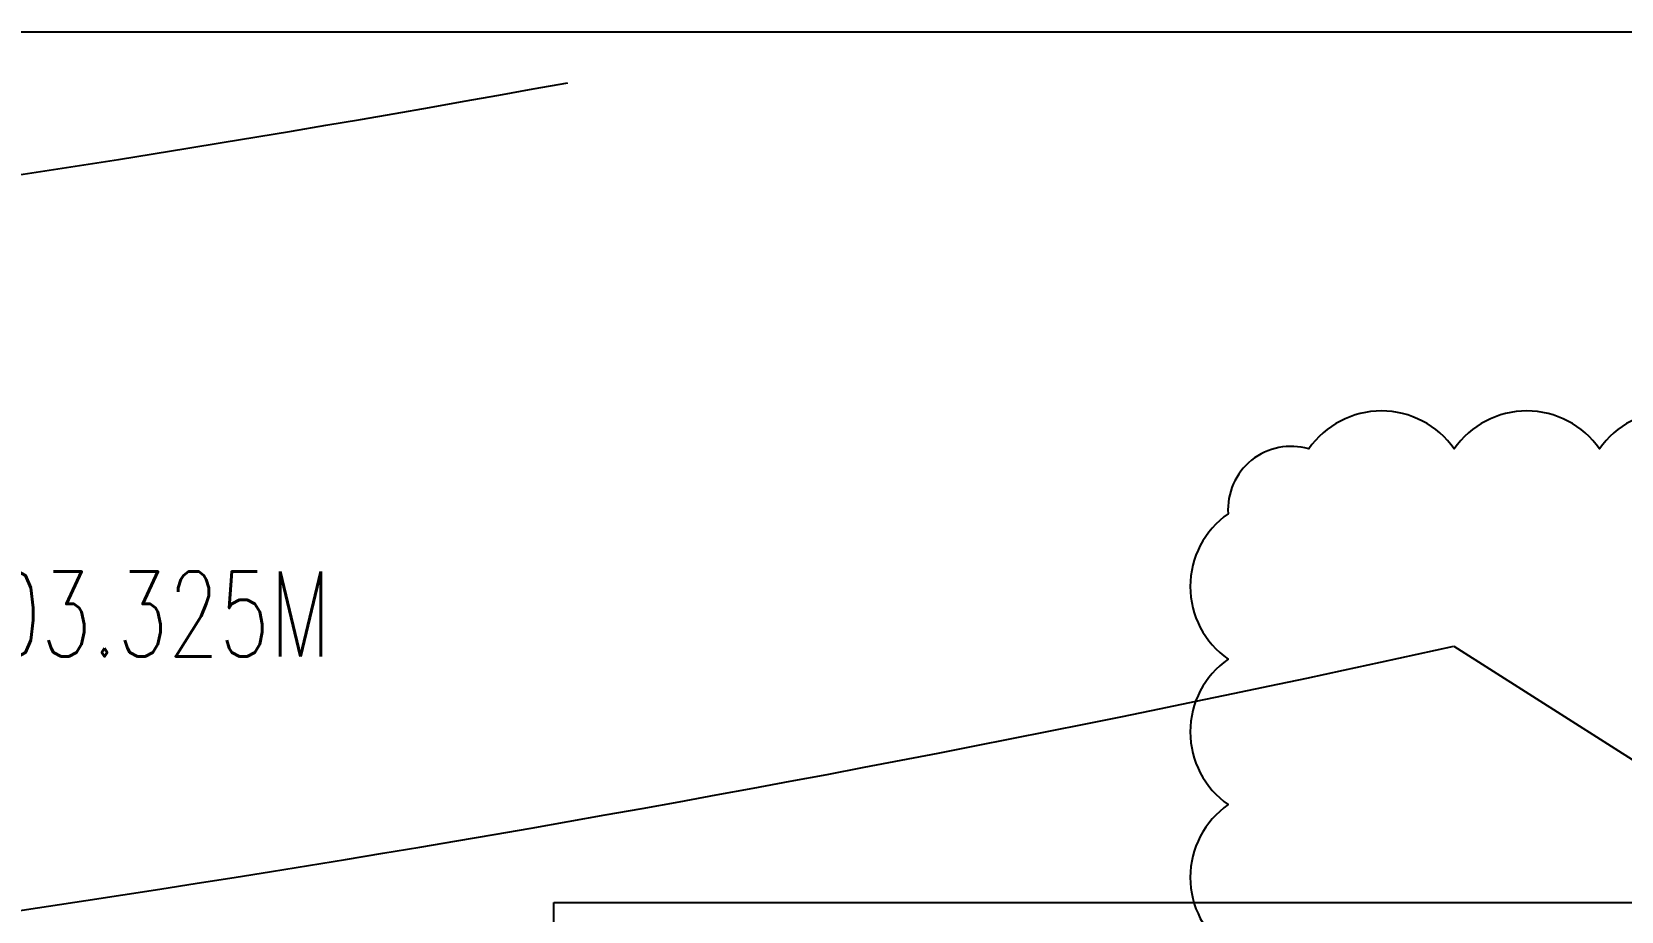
# Model space of a CAD drawing. Extents: x -32840 to 422982, y 280745 to 888746.
# Drawn here: x 100920 to 114036, y 881492 to 888746 of the extents above; entities that cross this region are included whole.
import ezdxf

# ---------------------------------------------------------------- set-up
doc = ezdxf.new("R2010")
doc.units = 0
doc.header["$LTSCALE"] = 1000
doc.linetypes.add('HIDDEN', pattern=[0.375, 0.25, -0.125])
for name, color, linetype in [('A-DOOR', 1, 'Continuous'), ('a-drive(base)', 22, 'Continuous'), ('A-LVL', 31, 'HIDDEN'), ('A-PLINE', 2, 'Continuous')]:
    doc.layers.add(name, color=color, linetype=linetype)
doc.styles.add('ROMANS', font='romans.shx', dxfattribs={"width": 0.8})

msp = doc.modelspace()

# ---------------------------------------------------------------- linework, layer by layer
at = {"elevation": 0}
msp.add_lwpolyline([(68502.7, 888746), (121379.6, 888746), (121379.6, 841172.2), (68502.7, 841172.2)], close=True, dxfattribs=at)
at = {"layer": 'A-DOOR'}
msp.add_lwpolyline([(105227.2, 881563.6), (123344.1, 881563.6), (123344.1, 869511.4), (105227.2, 869511.4)], close=True, dxfattribs=at)
at = {"layer": 'a-drive(base)', "elevation": 0}
msp.add_lwpolyline([(112656.1, 883678.3), (121379.6, 878134.7)], dxfattribs=at)
at = {"layer": 'a-drive(base)'}
for radius, start, end in [(167210, 267.644282, 280.324171), (173210, 269.288231, 282.429198), (173210, 269.288231, 282.429198)]:
    msp.add_arc((75375.6, 1052828.8, 0), radius, start, end, dxfattribs=at)
at = {"layer": 'A-PLINE', "elevation": 0}
msp.add_lwpolyline([(115057.2, 885305.7, 0.5205671), (113857.2, 885305.7, 0.5205671), (112657.2, 885305.7, 0.5205671), (111457.2, 885305.7, 0.5205671), (110792.2, 884770.7, 0.5205671), (110792.2, 883570.7, 0.5205671), (110792.2, 882370.7, 0.5205671), (110792.2, 881170.7, 0.5205671), (110792.2, 879970.7, 0.5205671), (110792.2, 878770.7, 0.5205671), (110792.2, 877570.7, 0.5205671), (110792.2, 876370.7, 0.5205671), (110792.2, 875170.7, 0.5205671), (110792.2, 873970.7, 0.5205671), (110792.2, 872770.7, 0.5205671), (110792.2, 871570.7, 0.5205671), (110792.2, 870370.7, 0.5205671), (110792.2, 869170.7, 0.5205671), (110792.2, 867970.7, 0.5205671), (110792.2, 866770.7, 0.5205671)], format="xyb", dxfattribs=at)

# ---------------------------------------------------------------- texts
at = {"layer": 'A-LVL', "style": 'ROMANS', "width": 0.7}
msp.add_text('lvl. +103.325M', height=700, dxfattribs=at).set_placement((98391.1, 883593.5, 0))

doc.saveas('drawing.dxf')
